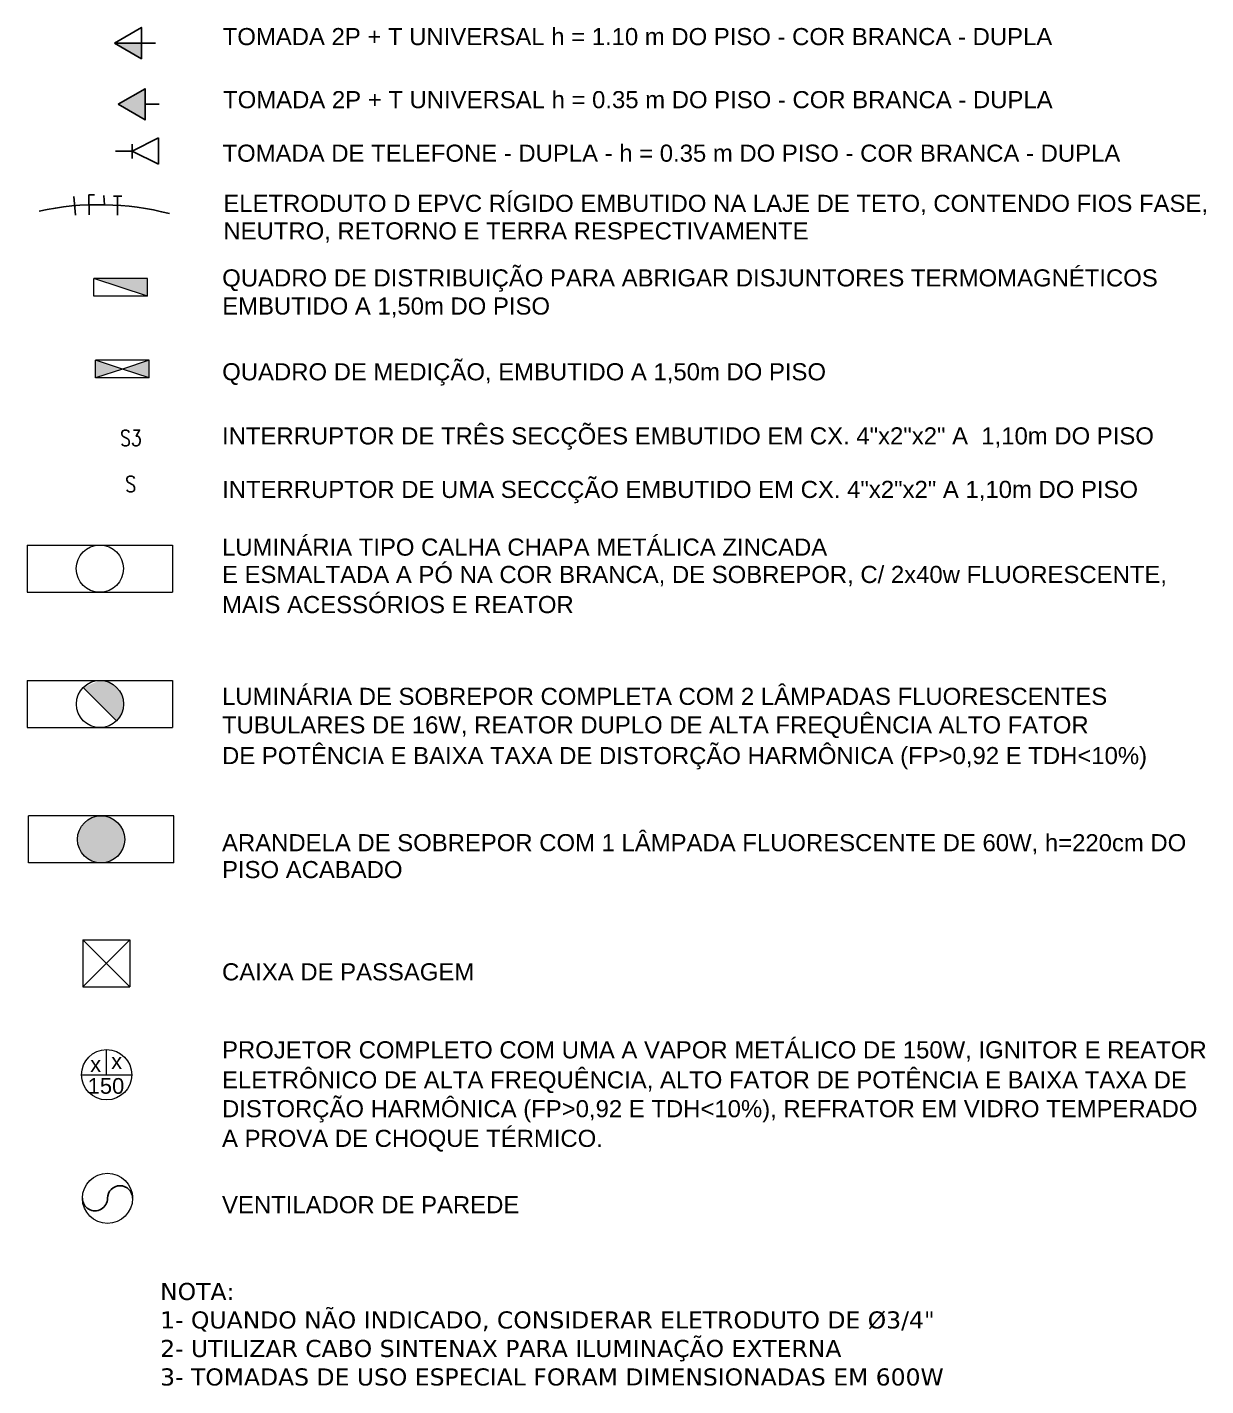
# Model space of a CAD drawing. Extents: x 175 to 700, y 53 to 250.
# Drawn here: x 303.25 to 316.49, y 192.67 to 207.93 of the extents above; entities that cross this region are included whole.
import ezdxf
from ezdxf.enums import TextEntityAlignment as Align

# ---------------------------------------------------------------- set-up
doc = ezdxf.new("R2010")
doc.units = 0
doc.header["$LTSCALE"] = 2
doc.linetypes.add('TRACEJADO_P', pattern=[0.1875, 0.125, -0.0625])
doc.layers.get('0').update_dxf_attribs({"linetype": 'CONTINUOUS'})
for name, color, linetype in [('ARQ-TXT-1_100', 2, 'CONTINUOUS'), ('ELETRICA', 3, 'CONTINUOUS'), ('TXT', 3, 'CONTINUOUS')]:
    doc.layers.add(name, color=color, linetype=linetype)
doc.layers.add('EL-Textos pontos', color=5, linetype='CONTINUOUS', lineweight=20)
doc.layers.add('P-SIMBOL', color=5, linetype='CONTINUOUS', lineweight=20)
doc.styles.add('Arial', font='arial.ttf')
doc.styles.add('ESC-50-A20', font='arial.ttf', dxfattribs={"height": 0.1})
doc.styles.add('simplex', font='simplex_.ttf')

# ---------------------------------------------------------------- blocks, each defined once
blk = doc.blocks.new('FASE')
blk.add_line((0, 0.075), (0, -0.075))
blk = doc.blocks.new('RETORNO')
blk.add_line((-0.03, 0.075), (0.03, -0.075))
blk = doc.blocks.new('NEUTRO')
blk.add_line((0, 0.075), (0, 0))

msp = doc.modelspace()

# ---------------------------------------------------------------- hatches: boundary and pattern name
at = {"layer": 'P-SIMBOL', "linetype": 'Continuous'}
for points in [[(304.602, 204.903), (304.602, 205.102), (304, 205.102)], [(304.019, 203.986), (304.32, 204.086), (304.019, 204.186)], [(304.621, 203.986), (304.621, 204.186), (304.32, 204.086)], [(303.88, 200.512), (304.254, 200.138), (304.067, 200.59)], [(304.254, 200.138), (304.274, 200.161), (304.282, 200.17), (304.289, 200.181), (304.302, 200.204), (304.307, 200.213), (304.31, 200.22), (304.312, 200.227), (304.315, 200.235), (304.32, 200.25), (304.322, 200.258), (304.325, 200.269), (304.328, 200.282), (304.329, 200.297), (304.33, 200.307), (304.332, 200.317), (304.331, 200.329), (304.33, 200.345), (304.329, 200.351), (304.328, 200.363), (304.327, 200.37), (304.326, 200.375), (304.324, 200.383), (304.323, 200.389), (304.32, 200.395), (304.318, 200.401), (304.316, 200.408), (304.314, 200.412), (304.315, 200.415), (304.313, 200.422), (304.311, 200.429), (304.309, 200.433), (304.308, 200.437), (304.304, 200.442), (304.303, 200.445), (304.3, 200.45), (304.296, 200.455), (304.291, 200.464), (304.288, 200.469), (304.286, 200.473), (304.282, 200.478), (304.28, 200.483), (304.276, 200.487), (304.272, 200.491), (304.267, 200.497), (304.261, 200.503), (304.255, 200.51), (304.251, 200.513), (304.247, 200.518), (304.24, 200.525), (304.234, 200.528), (304.228, 200.533), (304.222, 200.536), (304.219, 200.539), (304.212, 200.544), (304.208, 200.548), (304.198, 200.553), (304.194, 200.556), (304.188, 200.559), (304.183, 200.561), (304.18, 200.563), (304.176, 200.564), (304.174, 200.566), (304.161, 200.57), (304.155, 200.573), (304.151, 200.576), (304.147, 200.576), (304.145, 200.578), (304.14, 200.578), (304.138, 200.579), (304.134, 200.579), (304.129, 200.58), (304.122, 200.582), (304.115, 200.583), (304.11, 200.584), (304.104, 200.586), (304.067, 200.59)]]:
    msp.add_hatch(color=256, dxfattribs=at).paths.add_polyline_path(points)
at = {"layer": 'P-SIMBOL'}
msp.add_hatch(color=256, dxfattribs=at).paths.add_polyline_path([(303.815, 198.805, 1), (304.345, 198.805, 1)])
at = {"layer": 'TXT'}
msp.add_hatch(color=256, dxfattribs=at).paths.add_polyline_path([(304.533, 207.747), (304.23, 207.747), (304.533, 207.571)])
at = {"layer": 'TXT', "linetype": 'TRACEJADO_P'}
msp.add_hatch(color=256, dxfattribs=at).paths.add_polyline_path([(304.574, 207.234), (304.27, 207.059), (304.574, 206.883)])

# ---------------------------------------------------------------- linework, layer by layer
for centre, start, end in [((304.293, 194.775), 0.019, 180), ((304.011, 194.775), 179.981, 0)]:
    msp.add_arc(centre, 0.141, start, end)
at = {"layer": 'ELETRICA', "color": 3}
for p, q in [((304.428, 206.534), (304.723, 206.681)), ((304.723, 206.681), (304.723, 206.386)), ((304.428, 206.534), (304.723, 206.386))]:
    msp.add_line(p, q, dxfattribs=at)
at = {"layer": 'ELETRICA'}
for p, q in [((304.428, 206.61), (304.428, 206.449)), ((304.428, 206.534), (304.241, 206.534)), ((303.943, 206.043), (304.007, 206.043)), ((304.219, 206.027), (304.313, 206.026)), ((304.266, 206.026), (304.264, 205.815))]:
    msp.add_line(p, q, dxfattribs=at)
msp.add_arc((304.055, 202.731), 3.201, 75.6232, 102.0871, dxfattribs=at)
at = {"layer": 'P-SIMBOL'}
for p, q in [((304.602, 205.102), (304, 205.102)), ((304, 204.903), (304, 205.102)), ((304.602, 204.903), (304, 205.102)), ((304.602, 204.903), (304.602, 205.102)), ((304.602, 204.903), (304, 204.903)), ((304.019, 203.986), (304.019, 204.186)), ((304.621, 204.186), (304.019, 204.186)), ((304.32, 204.086), (304.019, 204.186)), ((304.621, 204.186), (304.32, 204.086)), ((304.621, 203.986), (304.621, 204.186)), ((304.32, 204.086), (304.019, 203.986)), ((304.621, 203.986), (304.019, 203.986)), ((304.621, 203.986), (304.32, 204.086)), ((303.25, 202.11), (304.882, 202.11)), ((303.25, 202.11), (303.25, 201.58)), ((304.882, 202.11), (304.882, 201.58)), ((303.25, 201.58), (304.882, 201.58)), ((303.251, 200.59), (304.883, 200.59)), ((303.251, 200.59), (303.251, 200.06)), ((303.88, 200.512), (304.254, 200.138)), ((304.883, 200.59), (304.883, 200.06)), ((303.251, 200.06), (304.883, 200.06)), ((303.264, 198.54), (303.264, 199.07)), ((304.896, 199.07), (303.264, 199.07)), ((304.896, 198.54), (304.896, 199.07)), ((304.896, 198.54), (303.264, 198.54)), ((303.874, 197.679), (304.404, 197.679)), ((303.874, 197.679), (303.874, 197.149)), ((303.874, 197.679), (304.404, 197.149)), ((304.404, 197.679), (303.874, 197.149)), ((304.404, 197.679), (304.404, 197.149)), ((303.874, 197.149), (304.404, 197.149)), ((304.142, 196.162), (304.142, 196.445)), ((303.86, 196.162), (304.425, 196.162))]:
    msp.add_line(p, q, dxfattribs=at)
for centre, radius in [((304.066, 201.845), 0.265), ((304.067, 200.325), 0.265), ((304.08, 198.805), 0.265), ((304.142, 196.162), 0.282), ((304.152, 194.775), 0.282)]:
    msp.add_circle(centre, radius, dxfattribs=at)
at = {"layer": 'TXT', "color": 3}
for p, q in [((304.533, 207.747), (304.23, 207.747)), ((304.533, 207.747), (304.691, 207.747)), ((304.574, 207.059), (304.732, 207.059))]:
    msp.add_line(p, q, dxfattribs=at)
for points in [[(304.23, 207.747), (304.533, 207.922), (304.533, 207.571)], [(304.27, 207.059), (304.574, 207.234), (304.574, 206.883)]]:
    msp.add_lwpolyline(points, close=True, dxfattribs=at)

# ---------------------------------------------------------------- block references
at = {"layer": 'ELETRICA', "xscale": 1.40625, "yscale": 1.40625, "zscale": 1.40625}
for name, p, rotation in [('FASE', (303.782, 205.92), 4.838544375921265), ('RETORNO', (303.944, 205.93), 338.8290268524651), ('NEUTRO', (304.119, 205.931), 3.630963955681286)]:
    msp.add_blockref(name, p, dxfattribs=dict(at, rotation=rotation))

# ---------------------------------------------------------------- texts
at = {"layer": 'ARQ-TXT-1_100', "style": 'ESC-50-A20'}
for s, p in [('TOMADA 2P + T UNIVERSAL h = 1.10 m DO PISO - COR BRANCA - DUPLA', (305.446, 207.666)), ('TOMADA 2P + T UNIVERSAL h = 0.35 m DO PISO - COR BRANCA - DUPLA', (305.45, 206.958)), ('TOMADA DE TELEFONE - DUPLA - h = 0.35 m DO PISO - COR BRANCA - DUPLA', (305.443, 206.357))]:
    msp.add_text(s, height=0.192, dxfattribs=at).set_placement(p, align=Align.BOTTOM_LEFT)
for s, p in [('ELETRODUTO D EPVC RÍGIDO EMBUTIDO NA LAJE DE TETO, CONTENDO FIOS FASE, ', (305.453, 205.851)), ('NEUTRO, RETORNO E TERRA RESPECTIVAMENTE', (305.453, 205.542)), ('QUADRO DE DISTRIBUIÇÃO PARA ABRIGAR DISJUNTORES TERMOMAGNÉTICOS ', (305.44, 205.014)), ('EMBUTIDO A 1,50m DO PISO', (305.44, 204.698)), ('QUADRO DE MEDIÇÃO, EMBUTIDO A 1,50m DO PISO', (305.44, 203.96)), ('INTERRUPTOR DE TRÊS SECÇÕES EMBUTIDO EM CX. 4"x2"x2" A  1,10m DO PISO', (305.438, 203.24)), ('INTERRUPTOR DE UMA SECCÇÃO EMBUTIDO EM CX. 4"x2"x2" A 1,10m DO PISO', (305.439, 202.639)), ('LUMINÁRIA TIPO CALHA CHAPA METÁLICA ZINCADA', (305.438, 201.991)), ('E ESMALTADA A PÓ NA COR BRANCA, DE SOBREPOR, C/ 2x40w FLUORESCENTE,', (305.438, 201.684)), ('MAIS ACESSÓRIOS E REATOR ', (305.438, 201.346)), ('LUMINÁRIA DE SOBREPOR COMPLETA COM 2 LÂMPADAS FLUORESCENTES', (305.438, 200.315)), ('TUBULARES DE 16W, REATOR DUPLO DE ALTA FREQUÊNCIA ALTO FATOR', (305.438, 199.995)), ('DE POTÊNCIA E BAIXA TAXA DE DISTORÇÃO HARMÔNICA (FP>0,92 E TDH<10%%%)', (305.438, 199.65)), ('ARANDELA DE SOBREPOR COM 1 LÂMPADA FLUORESCENTE DE 60W, h=220cm DO', (305.438, 198.672)), ('PISO ACABADO', (305.438, 198.37)), ('CAIXA DE PASSAGEM', (305.438, 197.222)), ('PROJETOR COMPLETO COM UMA A VAPOR METÁLICO DE 150W, IGNITOR E REATOR', (305.438, 196.346)), ('ELETRÔNICO DE ALTA FREQUÊNCIA, ALTO FATOR DE POTÊNCIA E BAIXA TAXA DE ', (305.438, 196.009)), ('DISTORÇÃO HARMÔNICA (FP>0,92 E TDH<10%%%), REFRATOR EM VIDRO TEMPERADO', (305.438, 195.685)), ('A PROVA DE CHOQUE TÉRMICO.', (305.438, 195.352)), ('VENTILADOR DE PAREDE ', (305.438, 194.607))]:
    msp.add_text(s, height=0.192, dxfattribs=at).set_placement(p)
at = {"layer": 'ARQ-TXT-1_100', "insert": (304.743, 193.825), "char_height": 0.192, "attachment_point": 1, "style": 'ESC-50-A20'}
msp.add_mtext_dynamic_manual_height_columns('{\\fVerdana|b0|i0|c0|p34;NOTA: \\P1- QUANDO NÃO INDICADO, CONSIDERAR ELETRODUTO DE %%C3/4"\\P2- UTILIZAR CABO SINTENAX PARA ILUMINAÇÃO EXTERNA\\P3- TOMADAS DE USO ESPECIAL FORAM DIMENSIONADAS EM 600W}', width=11.37642, gutter_width=0.5, heights=[0], dxfattribs=at)
at = {"layer": 'EL-Textos pontos', "attachment_point": 8, "rotation": 0.0049, "line_spacing_factor": 0.798, "style": 'Arial'}
for s, insert, char_height, width in [('x', (304.255, 196.227), 0.176, 0.4236), ('x', (304.019, 196.193), 0.176, 0.2118), ('150', (304.135, 195.946), 0.1765, 0.6354)]:
    msp.add_mtext(s, dxfattribs=dict(at, insert=insert, char_height=char_height, width=width))
at = {"layer": 'P-SIMBOL', "style": 'simplex', "width": 0.8}
for s, height, p in [('S3', 0.1772, (304.293, 203.223)), ('S', 0.177, (304.351, 202.706))]:
    msp.add_text(s, height=height, dxfattribs=at).set_placement(p)

doc.saveas('drawing.dxf')
